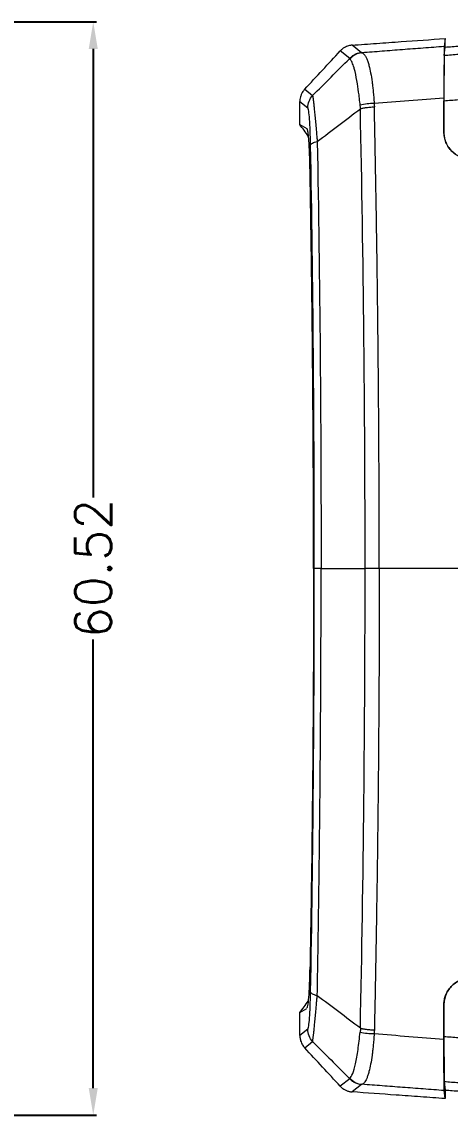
# Model space of a CAD drawing. Header units: inches. Extents: x 2021 to 3023, y 1089 to 1338.
# Drawn here: x 2230.9 to 2254.6, y 1208.3 to 1268.8 of the extents above; entities that cross this region are included whole.
import ezdxf

# ---------------------------------------------------------------- set-up
doc = ezdxf.new("R2010")
doc.units = ezdxf.units.IN
doc.styles.get("Standard").update_dxf_attribs({"font": 'txt', "bigfont": 'gbcbig.shx'})
doc.dimstyles.new('2', dxfattribs={"dimtxt": 2, "dimasz": 1.5, "dimexe": 0.18, "dimexo": 0.0625, "dimgap": 0.1, "dimtad": 0, "dimzin": 9, "dimdsep": 46, "dimtxsty": 'Standard', "dimcen": 0.5, "dimclrd": 3, "dimclre": 3, "dimadec": 0, "dimazin": 2, "dimtfac": 1, "dimtofl": 0, "dimtmove": 0, "dimatfit": 3, "dimfxl": 1, "dimtolj": 1, "dimtzin": 0, "dimarcsym": 0})

# ---------------------------------------------------------------- blocks, each defined once
blk = doc.blocks.new('*D107')
at = {"color": 3, "lineweight": -2}
for p, q in [((2228.104, 1268.799), (2235.03, 1268.799)), ((2234.85, 1267.299), (2234.85, 1242.472)), ((2234.85, 1209.779), (2234.85, 1234.606)), ((2228.017, 1208.279), (2235.03, 1208.279))]:
    blk.add_line(p, q, dxfattribs=at)
at = {"color": 3}
for points in [[(2234.6, 1267.299), (2235.1, 1267.299), (2234.85, 1268.799)], [(2234.6, 1209.779), (2235.1, 1209.779), (2234.85, 1208.279)]]:
    blk.add_solid(points, dxfattribs=at)
at = {"layer": 'Defpoints', "color": 0}
for p in [(2228.042, 1268.799), (2234.85, 1268.799), (2227.954, 1208.279)]:
    blk.add_point(p, dxfattribs=at)
at = {"color": 0, "insert": (2234.85, 1238.539), "char_height": 2, "attachment_point": 5, "rotation": 90}
blk.add_mtext('\\A1;60.52', dxfattribs=at)

msp = doc.modelspace()

# ---------------------------------------------------------------- linework, layer by layer
at = {"color": 7, "linetype": 'Continuous', "lineweight": 15}
for p, q in [((2249.713, 1267.092), (2249.19, 1267.508)), ((2254.334, 1267.878), (2254.29, 1267.432)), ((2254.29, 1266.931), (2254.336, 1267.403)), ((2254.334, 1267.403), (2254.334, 1267.878)), ((2254.336, 1267.403), (2254.334, 1267.403)), ((2249.053, 1266.775), (2248.53, 1267.192)), ((2246.56, 1265.069), (2247, 1264.718)), ((2246.291, 1263.113), (2246.291, 1264.385)), ((2246.291, 1264.385), (2246.73, 1264.038)), ((2246.291, 1263.113), (2246.683, 1262.889)), ((2246.761, 1262.465), (2246.761, 1262.478)), ((2254.267, 1262.703), (2254.27, 1262.703)), ((2247.469, 1238.536), (2249.906, 1238.536)), ((2246.291, 1213.958), (2246.683, 1214.182)), ((2254.267, 1214.368), (2254.27, 1214.368)), ((2246.291, 1212.686), (2246.291, 1213.958)), ((2246.73, 1213.034), (2246.291, 1212.686)), ((2246.56, 1212.002), (2247, 1212.353)), ((2249.053, 1210.296), (2248.53, 1209.879)), ((2249.713, 1209.979), (2249.19, 1209.563)), ((2254.29, 1210.14), (2254.336, 1209.668)), ((2254.334, 1209.193), (2254.29, 1209.639)), ((2254.336, 1209.668), (2254.334, 1209.668)), ((2254.334, 1209.668), (2254.334, 1209.193))]:
    msp.add_line(p, q, dxfattribs=at)
for centre, radius, start, end in [((2249.815, 1266.103), 0.986, 94.50896, 139.89029), ((2250.349, 1261.34), 2.939, 88.89846, 104.12119), ((2250.349, 1215.731), 2.939, 255.87877, 271.10151), ((2249.815, 1210.968), 0.986, 220.10958, 265.49104)]:
    msp.add_arc(centre, radius, start, end, dxfattribs=at)
for points, knots in [([(2249.19, 1267.508), (2249.159, 1267.505), (2249.091, 1267.498), (2248.986, 1267.474), (2248.873, 1267.435), (2248.755, 1267.376), (2248.636, 1267.296), (2248.566, 1267.227), (2248.53, 1267.192)], [0, 0, 0, 0, 0.12706, 0.270968, 0.43145, 0.607643, 0.797957, 1, 1, 1, 1]), ([(2249.19, 1267.508), (2249.642, 1267.54), (2250.094, 1267.572), (2250.546, 1267.605), (2250.998, 1267.637), (2251.45, 1267.67), (2251.902, 1267.703), (2252.712, 1267.762), (2253.523, 1267.82), (2254.334, 1267.878)], [0, 0, 0, 0, 0.001364407, 0.001364407, 0.001364407, 0.002728814, 0.002728814, 0.002728814, 0.005175307, 0.005175307, 0.005175307, 0.005175307]), ([(2254.29, 1267.432), (2253.9, 1267.403), (2253.127, 1267.345), (2251.979, 1267.257), (2250.851, 1267.17), (2250.106, 1267.114), (2249.737, 1267.086)], [0, 0, 0, 0, 0.256238, 0.508291, 0.756198, 1, 1, 1, 1]), ([(2254.29, 1267.432), (2254.289, 1267.427), (2254.288, 1267.418), (2254.287, 1267.391), (2254.286, 1267.354), (2254.285, 1267.307), (2254.284, 1267.25), (2254.283, 1267.137), (2254.28, 1266.934), (2254.277, 1266.59), (2254.275, 1266.172), (2254.273, 1265.743), (2254.272, 1265.335), (2254.271, 1264.967), (2254.27, 1264.708), (2254.27, 1264.579)], [0, 0, 0, 0, 0.041894, 0.083587, 0.125185, 0.166797, 0.208529, 0.250489, 0.376153, 0.501539, 0.626539, 0.751849, 0.83477, 0.9172, 1, 1, 1, 1]), ([(2246.56, 1265.069), (2246.888, 1265.423), (2247.216, 1265.777), (2247.545, 1266.13), (2247.873, 1266.484), (2248.202, 1266.838), (2248.53, 1267.192)], [0, 0, 0, 0, 0.001451062, 0.001451062, 0.001451062, 0.002902126, 0.002902126, 0.002902126, 0.002902126]), ([(2249.038, 1266.76), (2249.04, 1266.762), (2249.046, 1266.767), (2249.051, 1266.773), (2249.053, 1266.775)], [0, 0, 0, 0, 0.512209, 1, 1, 1, 1]), ([(2249.713, 1267.092), (2249.679, 1267.088), (2249.612, 1267.081), (2249.514, 1267.058), (2249.42, 1267.027), (2249.333, 1266.987), (2249.252, 1266.941), (2249.178, 1266.89), (2249.112, 1266.835), (2249.072, 1266.795), (2249.053, 1266.775)], [0, 0, 0, 0, 0.136672, 0.271382, 0.403325, 0.531783, 0.656134, 0.775868, 0.890586, 1, 1, 1, 1]), ([(2249.632, 1264.19), (2249.627, 1264.244), (2249.607, 1264.439), (2249.56, 1264.847), (2249.474, 1265.453), (2249.378, 1265.945), (2249.279, 1266.318), (2249.207, 1266.519), (2249.141, 1266.646), (2249.097, 1266.708), (2249.072, 1266.729), (2249.061, 1266.738)], [0, 0, 0, 0, 0.039292, 0.142175, 0.308811, 0.539273, 0.63299, 0.789358, 0.87565, 0.945859, 1, 1, 1, 1]), ([(2249.737, 1267.086), (2249.749, 1267.082), (2249.772, 1267.075), (2249.807, 1267.053), (2249.843, 1267.022), (2249.878, 1266.979), (2249.914, 1266.926), (2249.949, 1266.863), (2249.985, 1266.788), (2250.02, 1266.701), (2250.055, 1266.604), (2250.088, 1266.495), (2250.143, 1266.299), (2250.215, 1265.976), (2250.28, 1265.577), (2250.324, 1265.229), (2250.354, 1264.953), (2250.383, 1264.634), (2250.398, 1264.4), (2250.406, 1264.279)], [0, 0, 0, 0, 0.0388478, 0.0784276, 0.1187117, 0.1596679, 0.2012593, 0.2434445, 0.2861778, 0.3294092, 0.3730848, 0.4171468, 0.4615344, 0.5916828, 0.726849, 0.7841979, 0.8492571, 0.9214452, 1, 1, 1, 1]), ([(2254.29, 1266.931), (2254.289, 1266.927), (2254.289, 1266.918), (2254.288, 1266.89), (2254.286, 1266.848), (2254.285, 1266.79), (2254.284, 1266.683), (2254.282, 1266.496), (2254.28, 1266.22), (2254.276, 1265.924), (2254.276, 1265.635), (2254.275, 1265.336), (2254.274, 1265.033), (2254.273, 1264.734), (2254.273, 1264.532), (2254.273, 1264.435)], [0, 0, 0, 0, 0.044078, 0.091131, 0.141202, 0.194312, 0.250456, 0.375215, 0.501476, 0.595775, 0.686027, 0.771803, 0.852814, 0.928898, 1, 1, 1, 1]), ([(2246.56, 1265.069), (2246.545, 1265.053), (2246.508, 1265.012), (2246.449, 1264.931), (2246.381, 1264.811), (2246.327, 1264.666), (2246.296, 1264.518), (2246.293, 1264.426), (2246.291, 1264.385)], [0, 0, 0, 0, 0.087132, 0.220021, 0.399625, 0.635335, 0.835798, 1, 1, 1, 1]), ([(2246.73, 1264.038), (2246.73, 1264.159), (2246.754, 1264.286), (2246.847, 1264.521), (2246.917, 1264.629), (2247, 1264.718)], [0, 0, 0, 0, 0.5, 0.5, 1, 1, 1, 1]), ([(2247, 1264.718), (2247.001, 1264.71), (2247.004, 1264.693), (2247.01, 1264.654), (2247.017, 1264.604), (2247.025, 1264.54), (2247.035, 1264.462), (2247.046, 1264.37), (2247.058, 1264.264), (2247.072, 1264.142), (2247.086, 1264.005), (2247.102, 1263.853), (2247.123, 1263.631), (2247.151, 1263.329), (2247.183, 1262.981), (2247.211, 1262.674), (2247.233, 1262.424), (2247.249, 1262.26), (2247.257, 1262.184)], [0, 0, 0, 0, 0.0469048, 0.0950991, 0.1445642, 0.1952781, 0.247216, 0.3003503, 0.3546512, 0.4100867, 0.4666234, 0.5242264, 0.5828598, 0.6984615, 0.8085728, 0.8792935, 0.9431002, 1, 1, 1, 1]), ([(2254.27, 1264.579), (2254.27, 1264.267), (2254.269, 1263.643), (2254.268, 1263.017), (2254.267, 1262.703)], [0, 0, 0, 0, 0.500114, 1, 1, 1, 1]), ([(2246.888, 1261.977), (2246.883, 1262.254), (2246.875, 1262.521), (2246.855, 1263.007), (2246.843, 1263.226), (2246.815, 1263.593), (2246.799, 1263.742), (2246.766, 1263.956), (2246.748, 1264.02), (2246.73, 1264.038)], [0, 0, 0, 0, 0.25, 0.25, 0.5, 0.5, 0.75, 0.75, 1, 1, 1, 1]), ([(2249.658, 1263.993), (2249.653, 1264.025), (2249.643, 1264.091), (2249.636, 1264.157), (2249.632, 1264.19)], [0, 0, 0, 0, 0.497029, 1, 1, 1, 1]), ([(2249.658, 1263.993), (2249.656, 1263.992), (2249.651, 1263.99), (2249.646, 1263.987), (2249.644, 1263.985)], [0, 0, 0, 0, 0.495681, 1, 1, 1, 1]), ([(2249.906, 1238.536), (2249.906, 1240.689), (2249.901, 1242.838), (2249.879, 1247.126), (2249.862, 1249.265), (2249.796, 1255.652), (2249.73, 1259.868), (2249.644, 1263.985)], [0, 0, 0, 0, 0.25, 0.25, 0.5, 0.5, 1, 1, 1, 1]), ([(2249.658, 1263.993), (2249.685, 1264), (2249.74, 1264.014), (2249.833, 1264.034), (2249.936, 1264.052), (2250.048, 1264.067), (2250.168, 1264.079), (2250.293, 1264.088), (2250.376, 1264.09), (2250.418, 1264.091)], [0, 0, 0, 0, 0.123647, 0.254908, 0.393294, 0.538078, 0.68829, 0.842728, 1, 1, 1, 1]), ([(2250.691, 1238.536), (2250.691, 1238.848), (2250.691, 1239.474), (2250.69, 1240.416), (2250.688, 1241.363), (2250.685, 1242.314), (2250.681, 1243.27), (2250.677, 1244.229), (2250.672, 1245.193), (2250.666, 1246.161), (2250.66, 1247.133), (2250.652, 1248.108), (2250.644, 1249.087), (2250.635, 1250.07), (2250.626, 1251.056), (2250.615, 1252.045), (2250.603, 1253.036), (2250.591, 1254.031), (2250.578, 1255.028), (2250.564, 1256.028), (2250.548, 1257.03), (2250.533, 1258.034), (2250.516, 1259.04), (2250.498, 1260.048), (2250.479, 1261.057), (2250.46, 1262.068), (2250.439, 1263.08), (2250.425, 1263.753), (2250.418, 1264.091)], [0, 0, 0, 0, 0.036124, 0.072434, 0.108932, 0.145616, 0.182486, 0.219544, 0.256789, 0.29422, 0.331839, 0.369645, 0.407639, 0.445819, 0.484187, 0.522742, 0.561485, 0.600414, 0.639531, 0.678835, 0.718326, 0.758004, 0.797869, 0.837922, 0.878161, 0.918587, 0.9592, 1, 1, 1, 1]), ([(2246.853, 1260.748), (2246.851, 1260.805), (2246.849, 1260.92), (2246.845, 1261.088), (2246.84, 1261.251), (2246.835, 1261.409), (2246.826, 1261.648), (2246.811, 1261.95), (2246.789, 1262.276), (2246.764, 1262.541), (2246.741, 1262.712), (2246.72, 1262.813), (2246.701, 1262.87), (2246.689, 1262.883), (2246.683, 1262.889)], [0, 0, 0, 0, 0.048465, 0.096658, 0.144756, 0.192937, 0.241375, 0.37086, 0.500395, 0.629662, 0.759256, 0.839538, 0.919516, 1, 1, 1, 1]), ([(2254.267, 1262.703), (2254.268, 1262.662), (2254.27, 1262.58), (2254.285, 1262.459), (2254.31, 1262.339), (2254.344, 1262.222), (2254.41, 1262.051), (2254.528, 1261.838), (2254.726, 1261.609), (2254.964, 1261.423), (2255.204, 1261.305), (2255.427, 1261.238), (2255.623, 1261.204), (2255.755, 1261.204), (2255.822, 1261.204)], [0, 0, 0, 0, 0.052672, 0.104576, 0.15605, 0.207444, 0.259106, 0.385409, 0.509768, 0.632038, 0.754966, 0.836519, 0.917675, 1, 1, 1, 1]), ([(2255.825, 1261.204), (2255.723, 1261.201), (2255.622, 1261.207), (2255.423, 1261.24), (2255.323, 1261.267), (2255.039, 1261.377), (2254.864, 1261.49), (2254.576, 1261.772), (2254.461, 1261.943), (2254.346, 1262.218), (2254.317, 1262.315), (2254.279, 1262.507), (2254.27, 1262.605), (2254.27, 1262.703)], [0, 0, 0, 0, 0.125, 0.125, 0.25, 0.25, 0.5, 0.5, 0.75, 0.75, 0.875, 0.875, 1, 1, 1, 1]), ([(2246.888, 1261.977), (2246.895, 1262.014), (2246.932, 1262.054), (2247.061, 1262.125), (2247.152, 1262.158), (2247.257, 1262.184)], [0, 0, 0, 0, 0.5, 0.5, 1, 1, 1, 1]), ([(2247.094, 1238.536), (2247.094, 1242.497), (2247.077, 1246.457), (2247.008, 1254.298), (2246.956, 1258.177), (2246.888, 1261.977)], [0, 0, 0, 0, 0.5, 0.5, 1, 1, 1, 1]), ([(2247.257, 1262.184), (2247.327, 1258.346), (2247.38, 1254.426), (2247.433, 1248.493), (2247.446, 1246.507), (2247.464, 1242.528), (2247.468, 1240.534), (2247.469, 1238.536)], [0, 0, 0, 0, 0.5, 0.5, 0.75, 0.75, 1, 1, 1, 1]), ([(2247.051, 1238.536), (2247.051, 1238.842), (2247.051, 1239.455), (2247.05, 1240.374), (2247.048, 1241.292), (2247.046, 1242.21), (2247.043, 1243.126), (2247.039, 1244.042), (2247.035, 1244.958), (2247.03, 1245.872), (2247.024, 1246.786), (2247.018, 1247.699), (2247.011, 1248.611), (2247.001, 1249.761), (2246.988, 1251.148), (2246.971, 1252.767), (2246.951, 1254.378), (2246.93, 1255.983), (2246.906, 1257.579), (2246.881, 1259.169), (2246.862, 1260.221), (2246.853, 1260.748)], [0, 0, 0, 0, 0.040827, 0.081626, 0.122403, 0.163163, 0.203912, 0.244656, 0.2854, 0.326151, 0.366914, 0.407694, 0.448498, 0.489332, 0.562359, 0.635306, 0.708207, 0.781094, 0.854, 0.926958, 1, 1, 1, 1]), ([(2246.888, 1215.094), (2246.956, 1218.894), (2247.008, 1222.773), (2247.077, 1230.614), (2247.094, 1234.575), (2247.094, 1238.536)], [0, 0, 0, 0, 0.5, 0.5, 1, 1, 1, 1]), ([(2247.469, 1238.536), (2247.363, 1238.536), (2247.27, 1238.536), (2247.14, 1238.536), (2247.102, 1238.536), (2247.094, 1238.536)], [0, 0, 0, 0, 0.5, 0.5, 1, 1, 1, 1]), ([(2247.257, 1214.887), (2247.262, 1215.183), (2247.273, 1215.775), (2247.288, 1216.671), (2247.303, 1217.575), (2247.317, 1218.489), (2247.331, 1219.411), (2247.344, 1220.343), (2247.357, 1221.283), (2247.369, 1222.233), (2247.38, 1223.191), (2247.391, 1224.157), (2247.402, 1225.132), (2247.411, 1226.116), (2247.42, 1227.108), (2247.428, 1228.109), (2247.436, 1229.117), (2247.442, 1230.134), (2247.448, 1231.158), (2247.454, 1232.19), (2247.458, 1233.23), (2247.462, 1234.277), (2247.465, 1235.332), (2247.467, 1236.394), (2247.468, 1237.462), (2247.468, 1238.177), (2247.469, 1238.536)], [0, 0, 0, 0, 0.038473, 0.077223, 0.11625, 0.155555, 0.195138, 0.234999, 0.275137, 0.315553, 0.356247, 0.397219, 0.438468, 0.479996, 0.521802, 0.563886, 0.606248, 0.648888, 0.691806, 0.735003, 0.778476, 0.822227, 0.866255, 0.91056, 0.955141, 1, 1, 1, 1]), ([(2249.644, 1213.086), (2249.729, 1217.199), (2249.796, 1221.407), (2249.884, 1229.923), (2249.908, 1234.229), (2249.906, 1238.536)], [0, 0, 0, 0, 0.5, 0.5, 1, 1, 1, 1]), ([(2250.691, 1238.536), (2250.557, 1238.536), (2250.413, 1238.536), (2250.14, 1238.536), (2250.012, 1238.536), (2249.906, 1238.536)], [0, 0, 0, 0, 0.5, 0.5, 1, 1, 1, 1]), ([(2250.691, 1238.536), (2250.691, 1238.211), (2250.691, 1237.57), (2250.69, 1236.62), (2250.688, 1235.693), (2250.685, 1234.788), (2250.682, 1233.906), (2250.678, 1233.047), (2250.674, 1232.211), (2250.67, 1231.398), (2250.664, 1230.607), (2250.659, 1229.84), (2250.653, 1229.096), (2250.644, 1227.997), (2250.631, 1226.546), (2250.612, 1224.747), (2250.59, 1222.976), (2250.566, 1221.235), (2250.54, 1219.524), (2250.512, 1217.844), (2250.483, 1216.194), (2250.452, 1214.574), (2250.429, 1213.509), (2250.418, 1212.98)], [0, 0, 0, 0, 0.037486, 0.0741054, 0.1098607, 0.1447534, 0.1787839, 0.2119522, 0.2442579, 0.2757003, 0.306279, 0.3359934, 0.3648432, 0.3928281, 0.4638672, 0.5340081, 0.6032523, 0.671602, 0.7390598, 0.805628, 0.8713077, 0.9360989, 1, 1, 1, 1]), ([(2266.502, 1238.536), (2263.868, 1238.536), (2261.225, 1238.536), (2255.947, 1238.536), (2253.314, 1238.536), (2250.691, 1238.536)], [0, 0, 0, 0, 0.5, 0.5, 1, 1, 1, 1]), ([(2246.696, 1214.22), (2246.71, 1214.25), (2246.743, 1214.322), (2246.791, 1214.771), (2246.832, 1215.459), (2246.846, 1216.042), (2246.853, 1216.323)], [0, 0, 0, 0, 0.196353, 0.470384, 0.744578, 1, 1, 1, 1]), ([(2254.267, 1214.368), (2254.268, 1214.409), (2254.27, 1214.491), (2254.285, 1214.612), (2254.31, 1214.732), (2254.344, 1214.849), (2254.41, 1215.02), (2254.528, 1215.233), (2254.726, 1215.462), (2254.964, 1215.648), (2255.204, 1215.766), (2255.427, 1215.834), (2255.623, 1215.867), (2255.755, 1215.867), (2255.822, 1215.867)], [0, 0, 0, 0, 0.052672, 0.104576, 0.15605, 0.207444, 0.259106, 0.385409, 0.509768, 0.632038, 0.754966, 0.836519, 0.917675, 1, 1, 1, 1]), ([(2255.552, 1215.85), (2255.543, 1215.849), (2255.436, 1215.844), (2255.233, 1215.775), (2254.963, 1215.646), (2254.725, 1215.459), (2254.528, 1215.229), (2254.383, 1214.963), (2254.287, 1214.671), (2254.276, 1214.469), (2254.27, 1214.368)], [0, 0, 0, 0, 0.01245, 0.150591, 0.29032, 0.427954, 0.567113, 0.709747, 0.853846, 1, 1, 1, 1]), ([(2246.73, 1213.034), (2246.748, 1213.051), (2246.766, 1213.115), (2246.799, 1213.329), (2246.815, 1213.478), (2246.843, 1213.845), (2246.855, 1214.064), (2246.875, 1214.55), (2246.883, 1214.817), (2246.888, 1215.094)], [0, 0, 0, 0, 0.25, 0.25, 0.5, 0.5, 0.75, 0.75, 1, 1, 1, 1]), ([(2247.257, 1214.887), (2247.152, 1214.913), (2247.061, 1214.946), (2246.932, 1215.018), (2246.895, 1215.057), (2246.888, 1215.094)], [0, 0, 0, 0, 0.5, 0.5, 1, 1, 1, 1]), ([(2247, 1212.353), (2247.001, 1212.361), (2247.004, 1212.377), (2247.009, 1212.413), (2247.016, 1212.459), (2247.023, 1212.516), (2247.032, 1212.583), (2247.041, 1212.663), (2247.052, 1212.753), (2247.064, 1212.856), (2247.076, 1212.97), (2247.089, 1213.097), (2247.103, 1213.236), (2247.124, 1213.446), (2247.151, 1213.741), (2247.183, 1214.09), (2247.211, 1214.398), (2247.233, 1214.648), (2247.249, 1214.811), (2247.257, 1214.887)], [0, 0, 0, 0, 0.044921, 0.090448, 0.136601, 0.183398, 0.230852, 0.278978, 0.327795, 0.377321, 0.427573, 0.478569, 0.530327, 0.582861, 0.698064, 0.808573, 0.879347, 0.943168, 1, 1, 1, 1]), ([(2247, 1212.353), (2246.917, 1212.442), (2246.847, 1212.551), (2246.754, 1212.785), (2246.73, 1212.912), (2246.73, 1213.034)], [0, 0, 0, 0, 0.5, 0.5, 1, 1, 1, 1]), ([(2249.061, 1210.333), (2249.111, 1210.37), (2249.165, 1210.455), (2249.27, 1210.722), (2249.323, 1210.904), (2249.423, 1211.35), (2249.47, 1211.614), (2249.557, 1212.205), (2249.596, 1212.533), (2249.632, 1212.881)], [0, 0, 0, 0, 0.25, 0.25, 0.5, 0.5, 0.75, 0.75, 1, 1, 1, 1]), ([(2249.644, 1213.086), (2249.646, 1213.084), (2249.651, 1213.081), (2249.656, 1213.079), (2249.658, 1213.079)], [0, 0, 0, 0, 0.504319, 1, 1, 1, 1]), ([(2250.418, 1212.98), (2250.385, 1212.981), (2250.32, 1212.982), (2250.222, 1212.988), (2250.127, 1212.996), (2250.035, 1213.006), (2249.948, 1213.018), (2249.866, 1213.031), (2249.79, 1213.046), (2249.721, 1213.062), (2249.679, 1213.073), (2249.658, 1213.079)], [0, 0, 0, 0, 0.122521, 0.243523, 0.362327, 0.478311, 0.590934, 0.699738, 0.804355, 0.904507, 1, 1, 1, 1]), ([(2250.418, 1212.98), (2250.415, 1212.949), (2250.41, 1212.887), (2250.407, 1212.824), (2250.406, 1212.792)], [0, 0, 0, 0, 0.494306, 1, 1, 1, 1]), ([(2246.291, 1212.686), (2246.292, 1212.657), (2246.294, 1212.594), (2246.308, 1212.494), (2246.336, 1212.383), (2246.39, 1212.242), (2246.465, 1212.111), (2246.535, 1212.03), (2246.56, 1212.002)], [0, 0, 0, 0, 0.116496, 0.250823, 0.402892, 0.572067, 0.852838, 1, 1, 1, 1]), ([(2250.406, 1212.792), (2250.402, 1212.73), (2250.394, 1212.608), (2250.381, 1212.432), (2250.367, 1212.266), (2250.353, 1212.112), (2250.338, 1211.968), (2250.323, 1211.836), (2250.308, 1211.714), (2250.274, 1211.458), (2250.215, 1211.095), (2250.134, 1210.734), (2250.061, 1210.481), (2249.997, 1210.308), (2249.932, 1210.172), (2249.867, 1210.073), (2249.802, 1210.009), (2249.759, 1209.993), (2249.737, 1209.985)], [0, 0, 0, 0, 0.04003, 0.078578, 0.11553, 0.150786, 0.184257, 0.215864, 0.24554, 0.273229, 0.408394, 0.53856, 0.61967, 0.699519, 0.777757, 0.854079, 0.928229, 1, 1, 1, 1]), ([(2254.29, 1209.639), (2254.289, 1209.643), (2254.289, 1209.651), (2254.288, 1209.675), (2254.286, 1209.708), (2254.285, 1209.755), (2254.284, 1209.814), (2254.283, 1209.93), (2254.281, 1210.137), (2254.278, 1210.452), (2254.274, 1210.791), (2254.273, 1211.121), (2254.273, 1211.464), (2254.272, 1211.81), (2254.271, 1212.151), (2254.27, 1212.381), (2254.27, 1212.492)], [0, 0, 0, 0, 0.036595, 0.075225, 0.115914, 0.158681, 0.20353, 0.250453, 0.375212, 0.501474, 0.595954, 0.686311, 0.772118, 0.853089, 0.929065, 1, 1, 1, 1]), ([(2254.273, 1212.636), (2254.273, 1212.584), (2254.273, 1212.477), (2254.273, 1212.317), (2254.274, 1212.155), (2254.274, 1211.993), (2254.275, 1211.831), (2254.276, 1211.588), (2254.277, 1211.255), (2254.279, 1210.885), (2254.281, 1210.575), (2254.284, 1210.372), (2254.287, 1210.245), (2254.288, 1210.169), (2254.289, 1210.15), (2254.29, 1210.14)], [0, 0, 0, 0, 0.038372, 0.077962, 0.118761, 0.160755, 0.20392, 0.248226, 0.361565, 0.498527, 0.624763, 0.74958, 0.832859, 0.916501, 1, 1, 1, 1]), ([(2248.53, 1209.879), (2248.202, 1210.233), (2247.873, 1210.587), (2247.545, 1210.941), (2247.216, 1211.294), (2246.888, 1211.648), (2246.56, 1212.002)], [0, 0, 0, 0, 0.001451062, 0.001451062, 0.001451062, 0.002902126, 0.002902126, 0.002902126, 0.002902126]), ([(2248.53, 1209.879), (2248.554, 1209.855), (2248.601, 1209.807), (2248.678, 1209.747), (2248.757, 1209.695), (2248.836, 1209.654), (2248.914, 1209.622), (2248.989, 1209.597), (2249.06, 1209.58), (2249.126, 1209.569), (2249.169, 1209.565), (2249.19, 1209.563)], [0, 0, 0, 0, 0.135878, 0.266955, 0.392402, 0.511551, 0.623893, 0.729072, 0.826869, 0.917181, 1, 1, 1, 1]), ([(2249.038, 1210.312), (2249.04, 1210.309), (2249.046, 1210.304), (2249.051, 1210.298), (2249.053, 1210.296)], [0, 0, 0, 0, 0.512834, 1, 1, 1, 1]), ([(2249.053, 1210.296), (2249.075, 1210.273), (2249.121, 1210.227), (2249.198, 1210.165), (2249.285, 1210.109), (2249.382, 1210.06), (2249.487, 1210.02), (2249.598, 1209.992), (2249.674, 1209.984), (2249.713, 1209.979)], [0, 0, 0, 0, 0.125487, 0.257851, 0.396628, 0.541163, 0.69061, 0.843947, 1, 1, 1, 1]), ([(2249.737, 1209.985), (2249.733, 1209.985), (2249.724, 1209.983), (2249.717, 1209.98), (2249.713, 1209.979)], [0, 0, 0, 0, 0.504507, 1, 1, 1, 1]), ([(2254.29, 1209.639), (2253.902, 1209.668), (2253.132, 1209.726), (2251.986, 1209.814), (2250.856, 1209.9), (2250.108, 1209.957), (2249.737, 1209.985)], [0, 0, 0, 0, 0.254701, 0.506402, 0.7549, 1, 1, 1, 1]), ([(2254.334, 1209.193), (2253.882, 1209.225), (2253.429, 1209.258), (2252.977, 1209.29), (2252.525, 1209.323), (2252.073, 1209.356), (2251.621, 1209.389), (2250.811, 1209.447), (2250, 1209.506), (2249.19, 1209.563)], [0, 0, 0, 0, 0.001364407, 0.001364407, 0.001364407, 0.002728814, 0.002728814, 0.002728814, 0.005175308, 0.005175308, 0.005175308, 0.005175308])]:
    msp.add_open_spline(points, degree=3, knots=knots, dxfattribs=at)
for points in [[(2254.336, 1267.403), (2254.603, 1267.422), (2254.87, 1267.441), (2255.136, 1267.46)], [(2247, 1264.718), (2247.679, 1265.398), (2248.359, 1266.079), (2249.038, 1266.76)], [(2249.038, 1266.76), (2249.044, 1266.752), (2249.051, 1266.745), (2249.061, 1266.738)], [(2249.713, 1267.092), (2249.72, 1267.09), (2249.728, 1267.087), (2249.737, 1267.086)], [(2255.09, 1266.991), (2254.823, 1266.971), (2254.556, 1266.951), (2254.29, 1266.931)], [(2254.27, 1264.579), (2252.979, 1264.482), (2251.69, 1264.381), (2250.406, 1264.279)], [(2250.406, 1264.279), (2250.408, 1264.216), (2250.412, 1264.153), (2250.418, 1264.091)], [(2254.27, 1262.703), (2254.271, 1263.282), (2254.272, 1263.859), (2254.273, 1264.435)], [(2254.273, 1264.435), (2254.539, 1264.454), (2254.806, 1264.474), (2255.073, 1264.493)], [(2247.257, 1262.184), (2248.053, 1262.775), (2248.849, 1263.376), (2249.644, 1263.985)], [(2246.761, 1262.478), (2246.604, 1262.689), (2246.448, 1262.901), (2246.291, 1263.113)], [(2247.051, 1238.536), (2247.051, 1236.658), (2247.043, 1232.984), (2247.007, 1227.56), (2246.947, 1222.072), (2246.888, 1218.276), (2246.853, 1216.323)], [(2249.644, 1213.086), (2248.849, 1213.695), (2248.053, 1214.296), (2247.257, 1214.887)], [(2246.291, 1213.958), (2246.448, 1214.17), (2246.604, 1214.382), (2246.761, 1214.593)], [(2246.761, 1214.606), (2246.761, 1214.602), (2246.761, 1214.598), (2246.761, 1214.593)], [(2254.27, 1212.492), (2254.27, 1213.115), (2254.269, 1213.741), (2254.267, 1214.368)], [(2254.27, 1214.368), (2254.271, 1213.789), (2254.272, 1213.212), (2254.273, 1212.636)], [(2249.658, 1213.079), (2249.648, 1213.012), (2249.639, 1212.946), (2249.632, 1212.881)], [(2247, 1212.353), (2247.679, 1211.673), (2248.359, 1210.992), (2249.038, 1210.312)], [(2250.406, 1212.792), (2251.69, 1212.69), (2252.979, 1212.589), (2254.27, 1212.492)], [(2254.273, 1212.636), (2254.539, 1212.617), (2254.806, 1212.597), (2255.073, 1212.578)], [(2249.061, 1210.333), (2249.051, 1210.326), (2249.044, 1210.319), (2249.038, 1210.312)], [(2254.29, 1210.14), (2254.556, 1210.12), (2254.823, 1210.1), (2255.09, 1210.08)], [(2254.336, 1209.668), (2254.604, 1209.649), (2254.871, 1209.63), (2255.136, 1209.611)]]:
    msp.add_open_spline(points, degree=3, dxfattribs=at)

# ---------------------------------------------------------------- dimensions: what is measured, and where the dimension line sits
dim = msp.add_linear_dim(base=(2234.85, 1268.799), p1=(2227.954, 1208.279), p2=(2228.042, 1268.799), angle=90, dimstyle='2')
dim.commit()
dim.dimension.update_dxf_attribs({"geometry": '*D107', "text_midpoint": (2234.85, 1238.539)})

doc.saveas('drawing.dxf')
